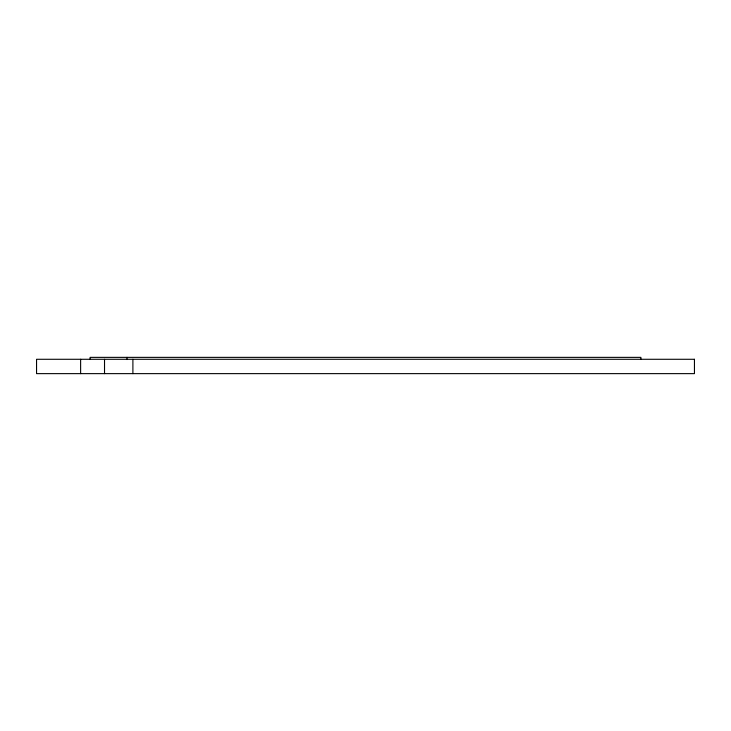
<?xml version="1.0" encoding="UTF-8"?>
<svg xmlns="http://www.w3.org/2000/svg" width="731" height="731" viewBox="0 0 731 731"><rect width="100%" height="100%" fill="white"/><g stroke="black" fill="none" stroke-linecap="round" stroke-linejoin="round"><path stroke-width="1.1" d="M640.904 359.286L640.904 357.368L90.096 357.368L90.096 359.286M132.896 359.286L132.896 373.632M126.993 357.368L126.993 359.542M104.524 359.286L104.524 373.632M80.62 359.286L80.62 373.632M694.45 359.286L36.55 359.286L36.55 373.632L694.45 373.632L694.45 359.286"/></g></svg>
